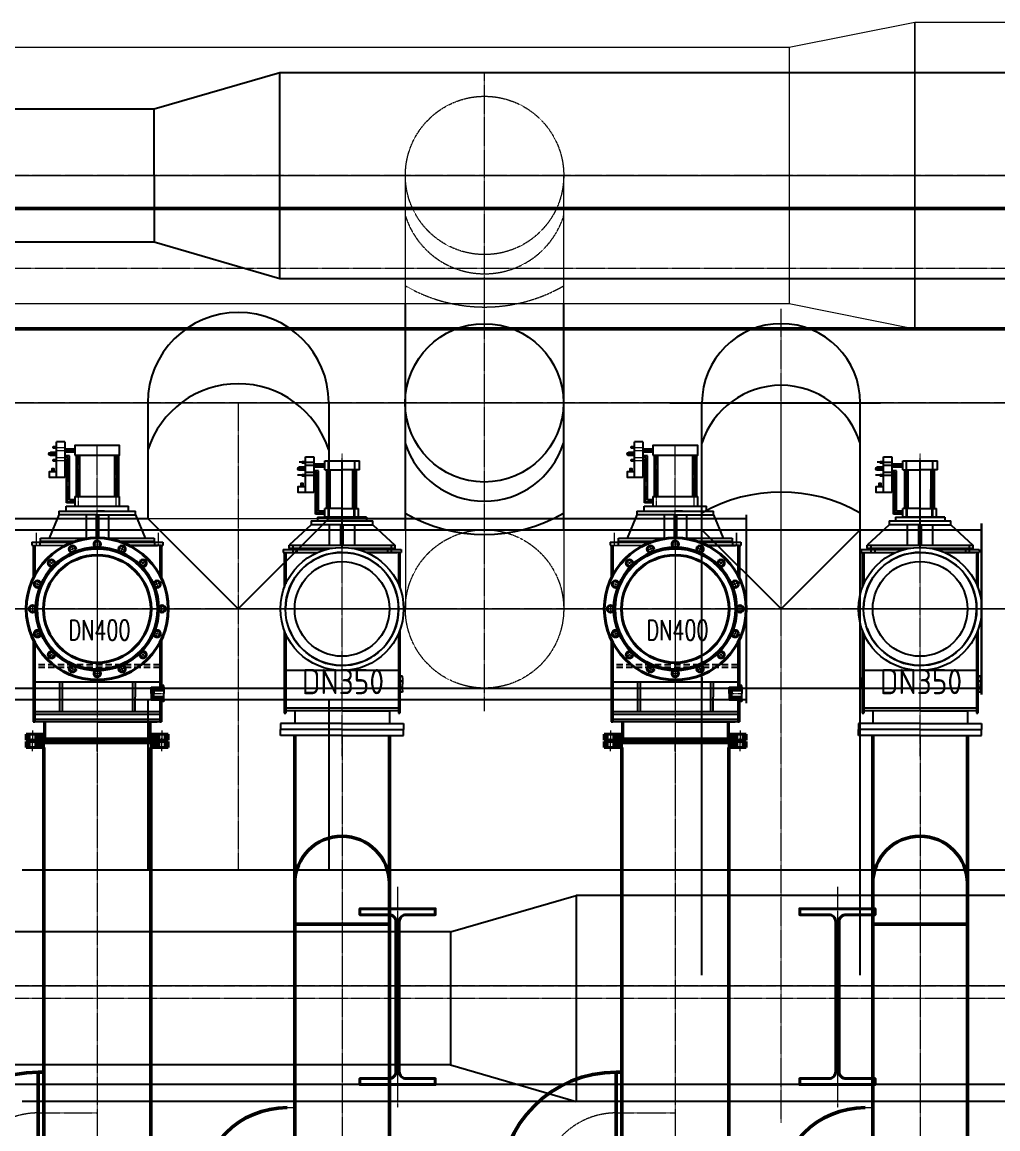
# Model space of a CAD drawing. Header units: millimetres. Extents: x -11969 to 47316, y 514 to 81306.
# Drawn here: x 14669 to 18551, y 67980 to 72384 of the extents above; entities that cross this region are included whole.
import ezdxf

# ---------------------------------------------------------------- set-up
doc = ezdxf.new("R2010")
doc.units = ezdxf.units.MM
for name, pattern in [('CENTER', [2, 1.25, -0.25, 0.25, -0.25]), ('CONTINOUS', [0]), ('DASHED2', [0.375, 0.25, -0.125]), ('DASHEDX2', [38.1, 25.4, -12.7])]:
    doc.linetypes.add(name, pattern=pattern)
doc.layers.add('air', color=7, linetype='Continuous', lineweight=50, true_color=0x77bec0)
doc.layers.add('dim', color=7, linetype='Continuous')
for name, color, linetype, lineweight in [('gas', 2, 'Continuous', 50), ('POU', 4, 'Continuous', 20), ('SHI', 7, 'Continuous', 40), ('SW', 8, 'Continuous', 20), ('WEN', 3, 'Continuous', 20), ('XU', 6, 'DASHED2', 20), ('ZHONG', 1, 'CENTER', 20), ('中心线', 1, 'CENTER', 18), ('尺寸', 4, 'Continuous', 18), ('虚线', 3, 'DASHEDX2', 25)]:
    doc.layers.add(name, color=color, linetype=linetype, lineweight=lineweight)
doc.styles.add('ACC', font='simplex.shx', dxfattribs={"width": 0.75, "bigfont": 'hztxt.shx'})
doc.styles.add('GB', font='gbenor.shx', dxfattribs={"bigfont": 'gbcbig.shx'})
pattern_1 = [(315, (-8383.129, 8656.28), (-2.245064, -2.245064), [])]
pattern_2 = [(45, (-8383.129, -9706.2963), (-2.245064, 2.245064), [])]

# ---------------------------------------------------------------- blocks, each defined once
blk = doc.blocks.new('dl')
at = {"layer": 'SHI'}
blk.add_lwpolyline([(168935.8, 74025.5), (169085.8, 74025.5), (169085.8, 74049.5), (168970.3, 74049.5, -0.414214), (168942.3, 74077.5), (168942.3, 74673.5, -0.414214), (168970.3, 74701.5), (169085.8, 74701.5), (169085.8, 74725.5), (168935.8, 74725.5), (168785.8, 74725.5), (168785.8, 74701.5), (168901.3, 74701.5, -0.414214), (168929.3, 74673.5), (168929.3, 74077.5, -0.414214), (168901.3, 74049.5), (168785.8, 74049.5), (168785.8, 74025.5)], format="xyb", close=True, dxfattribs=at)
at = {"layer": 'ZHONG'}
blk.add_line((168935.8, 74813), (168935.8, 73934.6), dxfattribs=at)
blk = doc.blocks.new('wf-3tf-dn400-c')
at = {"layer": 'POU'}
h = blk.add_hatch(dxfattribs=at)
h.set_pattern_fill('ANSI31', color=256, style=0)
h.set_pattern_definition(pattern_1)
h.paths.add_polyline_path([(-244.5, -499), (-214, -499), (-214, -525), (-241, -525), (-244, -522), (-244.5, -522)])
h.paths.add_polyline_path([(-270.5, -522), (-282.5, -522), (-282.5, -499), (-270.5, -499)])
h = blk.add_hatch(dxfattribs=at)
h.set_pattern_fill('ANSI31', color=256, style=0)
h.set_pattern_definition(pattern_2)
h.paths.add_polyline_path([(-244.5, -551), (-214, -551), (-214, -525), (-241, -525), (-244, -528), (-244.5, -528)])
h.paths.add_polyline_path([(-270.5, -528), (-282.5, -528), (-282.5, -551), (-270.5, -551)])
h = blk.add_hatch(dxfattribs=at)
h.set_pattern_fill('ANSI31', color=256, style=0)
h.set_pattern_definition(pattern_1)
h.paths.add_polyline_path([(244.5, -522), (244, -522), (241, -525), (214, -525), (214, -499), (244.5, -499)])
h.paths.add_polyline_path([(270.5, -499), (282.5, -499), (282.5, -522), (270.5, -522)])
h = blk.add_hatch(dxfattribs=at)
h.set_pattern_fill('ANSI31', color=256, style=0)
h.set_pattern_definition(pattern_2)
h.paths.add_polyline_path([(244.5, -528), (244, -528), (241, -525), (214, -525), (214, -551), (244.5, -551)])
h.paths.add_polyline_path([(270.5, -551), (282.5, -551), (282.5, -528), (270.5, -528)])
at = {"layer": '尺寸'}
h = blk.add_hatch(dxfattribs=at)
h.set_pattern_fill('LINE', color=256, angle=45, style=0)
h.set_pattern_definition([(45, (-124314.4302, -158400.693), (-2.24506403, 2.24506403), [])])
h.paths.add_polyline_path([(214.9, -311.4), (214.9, -328.9), (221.9, -328.9), (221.9, -322.9), (221.9, -321.9), (224.9, -321.9), (224.9, -322.9), (264.9, -322.9), (264.9, -311.4), (264.9, -304.4), (254.9, -304.4), (254.9, -311.4)])
h.paths.add_polyline_path([(254.9, -361.4), (254.9, -368.4), (264.9, -368.4), (264.9, -361.4), (264.9, -349.9), (224.9, -349.9), (224.9, -350.9), (221.9, -350.9), (221.9, -348.4), (221.9, -343.9), (214.9, -343.9), (214.9, -361.4)])
h = blk.add_hatch(color=256, dxfattribs=at)
h.paths.add_polyline_path([(224.9, -324.4), (221.9, -324.4), (221.9, -328.4), (224.9, -328.4)])
h.paths.add_polyline_path([(224.9, -344.4), (221.9, -344.4), (221.9, -348.4), (224.9, -348.4)])
for p, q in [((-161.9, 522.9), (-161.9, 664.9)), ((-128.9, 664.9), (-161.9, 664.9)), ((-128.9, 664.9), (-128.9, 522.9)), ((-161.9, 622.9), (-186.6, 622.9)), ((-128.9, 642.9), (-128.9, 522.9)), ((-128.9, 636.9), (-89, 636.9)), ((-128.9, 624.9), (-89, 624.9)), ((-161.9, 610.9), (-186.6, 610.9)), ((-110.7, 608.9), (-128.9, 608.9)), ((-122.7, 596.9), (-128.9, 596.9)), ((-122.7, 421.8), (-122.7, 596.9)), ((-110.7, 433.8), (-110.7, 608.9)), ((-84, 611.9), (-84, 446.8)), ((-80, 446.8), (-80, 611.9)), ((-70, 446.8), (-70, 611.9)), ((70, 447), (70, 612.1)), ((80, 447), (80, 612.1)), ((84, 612.1), (84, 447)), ((-128.9, 522.9), (-161.9, 522.9)), ((-89, 446.8), (-89, 408.8)), ((-89, 446.8), (89, 446.8)), ((89, 409), (89, 446.8)), ((-124, 409), (124, 409)), ((-124, 389), (-124, 409)), ((-89, 421.8), (-122.7, 421.8)), ((-89, 433.8), (-110.7, 433.8)), ((124, 389), (124, 409)), ((-152.5, 374), (-191, 282)), ((-152.5, 389), (-152.5, 374)), ((-152.5, 389), (0, 389)), ((-152.5, 389), (-28.5, 389)), ((0, 374), (-152.5, 374)), ((-89, 389), (89, 389)), ((-44, 372.9), (-44, 282)), ((-28.5, 389), (0, 389)), ((-5, 374), (-5, 282.5)), ((0, 389), (152.5, 389)), ((28.5, 389), (0, 389)), ((0, 374), (152.5, 374)), ((5, 374), (5, 282.5)), ((44, 372.9), (44, 282)), ((152.5, 374), (152.5, 389)), ((152.5, 374), (191, 282)), ((-259.8, 265), (-97.9, 265)), ((-259.8, 265), (-259.8, 253.1)), ((-257.5, 265.1), (-97.8, 265)), ((-228, 265.1), (-228, 253.1)), ((-226.2, 282), (-16.8, 282)), ((-226.2, 270), (-226.2, 282)), ((-226.2, 270), (-83.1, 270)), ((-226.2, 270), (-83.1, 270)), ((-226.2, 270), (-226.2, 265)), ((17, 282), (225.8, 282)), ((83.1, 270), (225.8, 270)), ((83.1, 270), (225.8, 270)), ((97.9, 265), (232.9, 265)), ((97.9, 265), (236.7, 265)), ((225.8, 282), (225.8, 270)), ((225.8, 270), (225.8, 265)), ((227.9, 265), (227.9, 253)), ((232.9, 265), (260.2, 265)), ((260.2, 265), (260.2, 253)), ((-259.8, 253.1), (-125.6, 253)), ((-257.5, 253.1), (-125.6, 253)), ((-255, 253.1), (-255, 121.6)), ((-249, 253.1), (-249, 133.4)), ((254.9, 253), (125.6, 253)), ((125.6, 253), (236.9, 253)), ((236.9, 253), (233.9, 253)), ((236.9, 253), (239.9, 253)), ((248.9, 253), (248.9, 133.7)), ((254.9, 253), (254.9, 121.9)), ((255.2, 253), (260.2, 253)), ((-255, -121.6), (-255, -449.9)), ((254.9, -121.9), (254.9, -304.4)), ((-249, -133.4), (-249, -449.9)), ((248.9, -133.7), (248.9, -311.4)), ((-249, -289.9), (248.9, -289.9)), ((-149.9, -290.1), (-149.9, -410)), ((-139.9, -290.1), (-139.9, -410)), ((140.2, -290.4), (139.9, -410.3)), ((150.2, -290.5), (149.9, -410.3)), ((264.9, -304.4), (254.9, -304.4)), ((254.9, -304.4), (254.9, -311.4)), ((264.9, -311.4), (264.9, -304.4)), ((214.9, -336.4), (214.9, -311.4)), ((214.9, -311.4), (254.9, -311.4)), ((214.9, -328.9), (221.9, -328.9)), ((214.9, -336.4), (214.9, -361.4)), ((214.9, -343.9), (221.9, -343.9)), ((221.9, -321.9), (224.9, -321.9)), ((221.9, -324.4), (221.9, -321.9)), ((221.9, -336.4), (221.9, -322.9)), ((224.9, -324.4), (221.9, -324.4)), ((221.9, -328.4), (224.9, -328.4)), ((221.9, -336.4), (221.9, -349.9)), ((221.9, -344.4), (224.9, -344.4)), ((221.9, -348.4), (221.9, -350.9)), ((224.9, -348.4), (221.9, -348.4)), ((221.9, -350.9), (224.9, -350.9)), ((224.9, -321.9), (224.9, -336.4)), ((224.9, -324.4), (264.9, -324.4)), ((224.9, -350.9), (224.9, -336.4)), ((224.9, -348.4), (264.9, -348.4)), ((264.9, -311.4), (264.9, -336.4)), ((264.9, -361.4), (264.9, -336.4)), ((214.9, -361.4), (254.9, -361.4)), ((248.9, -361.4), (248.9, -449.9)), ((254.9, -368.4), (254.9, -361.4)), ((254.9, -368.4), (254.9, -449.9)), ((264.9, -368.4), (254.9, -368.4)), ((264.9, -361.4), (264.9, -368.4)), ((254.9, -410), (-254.9, -410)), ((254.9, -420), (-254.9, -420)), ((248.9, -439.9), (-249, -439.9)), ((-255, -449.9), (-249, -449.9)), ((248.9, -449.9), (-249, -449.9)), ((0, -449.9), (-238.5, -449.9)), ((-212.4, -450), (-212.4, -515)), ((-207.9, -450), (-207.9, -515)), ((0, -449.9), (238.4, -449.9)), ((207.9, -450), (207.9, -515)), ((212.4, -450), (212.4, -515)), ((248.9, -449.9), (254.9, -449.9)), ((212.4, -515), (-212.4, -515)), ((212.4, -535), (-212.4, -535))]:
    blk.add_line(p, q)
for points in [[(-161.9, 646.4), (-175.8, 645.1), (-175.8, 640.9), (-161.9, 639.4)], [(-89, 611.9), (89, 612.1), (89, 650.1), (-89, 649.9)], [(-161.9, 594.4), (-175.8, 593.1), (-175.8, 588.9), (-161.9, 587.4)], [(-172.7, 546.5), (-179.7, 546.5), (-179.7, 559.1), (-172.7, 559.1)]]:
    blk.add_lwpolyline(points, close=True)
blk.add_lwpolyline([(-161.9, 522.9), (-190.6, 522.9), (-190.6, 546.5), (-161.9, 546.5)])
blk.add_circle((-186.6, 616.9), 6)
at = {"layer": 'SHI'}
for p, q in [((-282.5, -499), (-213, -499)), ((-282.5, -499), (-282.5, -522)), ((-282.5, -522), (-244, -522)), ((-282.5, -528), (-244, -528)), ((-282.5, -551), (-282.5, -528)), ((-270.5, -499), (-270.5, -522)), ((-270.5, -551), (-270.5, -528)), ((-244.5, -499), (-244.5, -522)), ((-244.5, -551), (-244.5, -528)), ((-241, -525), (-244, -522)), ((-241, -525), (-244, -528)), ((-241, -525), (241, -525)), ((-241, -525), (241, -525)), ((-214, -499), (-214, -525)), ((-214, -551), (-214, -525)), ((213, -499), (282.5, -499)), ((214, -499), (214, -525)), ((214, -551), (214, -525)), ((241, -525), (244, -522)), ((241, -525), (244, -528)), ((244, -522), (282.5, -522)), ((244, -528), (282.5, -528)), ((244.5, -499), (244.5, -522)), ((244.5, -551), (244.5, -528)), ((270.5, -499), (270.5, -522)), ((270.5, -551), (270.5, -528)), ((282.5, -499), (282.5, -522)), ((282.5, -551), (282.5, -528)), ((-282.5, -551), (-213, -551)), ((213, -551), (282.5, -551))]:
    blk.add_line(p, q, dxfattribs=at)
for centre, radius in [((0, 0), 282.5), ((0, 257.5), 13), ((0, 0), 244), ((0, 0), 241), ((-98.5, 237.9), 13), ((98.5, 237.9), 13), ((0, 0), 214), ((-182.1, 182.1), 13), ((182.1, 182.1), 13), ((-237.9, 98.5), 13), ((237.9, 98.5), 13), ((-257.5, 0), 13), ((257.5, 0), 13), ((-237.9, -98.5), 13), ((237.9, -98.5), 13), ((-182.1, -182.1), 13), ((182.1, -182.1), 13), ((-98.5, -237.9), 13), ((0, -257.5), 13), ((98.5, -237.9), 13)]:
    blk.add_circle(centre, radius, dxfattribs=at)
at = {"layer": 'ZHONG'}
for p, q in [((0, 307.8), (0, -316.7)), ((-82.4, 244.6), (-114.7, 231.2)), ((-105.6, 255), (-91.2, 220.2)), ((17.5, 257.5), (-17.5, 257.5)), ((114.7, 231.2), (82.3, 244.6)), ((105.6, 255), (91.2, 220.2)), ((-195.1, 195.1), (-168.5, 168.5)), ((-169.7, 194.4), (-194.5, 169.7)), ((195.1, 195.1), (168.5, 168.5)), ((194.4, 169.7), (169.7, 194.5)), ((-255, 105.6), (-220.2, 91.2)), ((-231.2, 114.7), (-244.6, 82.3)), ((255, 105.6), (220.2, 91.2)), ((244.6, 82.4), (231.2, 114.7)), ((-316.9, 0), (319.7, 0)), ((-257.5, 17.5), (-257.5, -17.5)), ((257.5, -17.5), (257.5, 17.5)), ((-244.6, -82.4), (-231.2, -114.7)), ((231.2, -114.7), (244.6, -82.3)), ((-255, -105.6), (-220.2, -91.2)), ((255, -105.6), (220.2, -91.2)), ((-195.1, -195.1), (-168.5, -168.5)), ((-194.4, -169.7), (-169.7, -194.5)), ((195.1, -195.1), (168.5, -168.5)), ((169.7, -194.4), (194.5, -169.7)), ((-105.6, -255), (-91.2, -220.2)), ((105.6, -255), (91.2, -220.2)), ((-114.7, -231.2), (-82.3, -244.6)), ((-17.5, -257.5), (17.5, -257.5)), ((82.4, -244.6), (114.7, -231.2)), ((-257.5, -483.4), (-257.5, -535.4)), ((0, -483.4), (0, -535.4)), ((257.5, -483.4), (257.5, -535.4)), ((-257.5, -566.6), (-257.5, -514.7)), ((0, -566.6), (0, -514.7)), ((257.5, -566.6), (257.5, -514.7))]:
    blk.add_line(p, q, dxfattribs=at)
at = {"layer": '中心线'}
for p, q in [((-161.9, 642.9), (-179.3, 642.9)), ((-161.9, 642.9), (-128.9, 642.9)), ((-161.9, 630.9), (-128.9, 630.9)), ((-128.9, 630.9), (-89, 630.9)), ((0, 409), (0, 650.1)), ((-161.9, 590.9), (-179.3, 590.9)), ((-161.9, 602.9), (-128.9, 602.9)), ((-161.9, 590.9), (-128.9, 590.9)), ((-116.7, 602.9), (-128.9, 602.9)), ((-116.7, 427.8), (-116.7, 602.9)), ((-75, 408.8), (-75, 611.9)), ((75, 409), (75, 612.1)), ((0, 275), (0, 528.1)), ((-89, 427.8), (-116.7, 427.8)), ((-243, 303.1), (-243, 253.1)), ((0, 294.6), (0, -721)), ((242.8, 303), (242.8, 253)), ((242.9, 303), (242.9, 253)), ((214.9, -336.4), (264.9, -336.4))]:
    blk.add_line(p, q, dxfattribs=at)
at = {"layer": '尺寸'}
for p, q in [((-194.2, 616.9), (-161.9, 616.9)), ((-161.9, 616.9), (-186.6, 616.9)), ((224.9, -322.9), (264.9, -322.9)), ((224.9, -349.9), (264.9, -349.9))]:
    blk.add_line(p, q, dxfattribs=at)
at = {"layer": '虚线'}
for p, q in [((248.9, -223), (-249, -223)), ((248.9, -233), (-249, -233))]:
    blk.add_line(p, q, dxfattribs=at)
at = {"layer": 'dim', "style": 'ACC', "width": 0.7}
blk.add_text('DN400', height=80, dxfattribs=at).set_placement((-115.1, -124.2))
blk = doc.blocks.new('wf-3tf-dn350-b')
for p, q in [((-145.4, 583.6), (-171.2, 583.6)), ((-145.4, 463.6), (-145.4, 605.6)), ((-145.4, 605.6), (-112.4, 605.6)), ((-145.4, 583.6), (-112.4, 583.6)), ((-112.4, 605.6), (-112.4, 463.6)), ((-112.4, 583.6), (-112.4, 463.6)), ((-112.4, 577.6), (-69, 577.6)), ((-69, 554.1), (-69, 589.1)), ((-69, 589), (69, 589)), ((-69, 589), (69, 589)), ((-54.1, 365.1), (-54, 589)), ((0, 247), (0, 589)), ((50.4, 365), (50.5, 589)), ((69, 554), (69, 589)), ((-177.7, 557.6), (-145.4, 557.6)), ((-145.4, 531.6), (-177.7, 531.6)), ((-145.4, 563.6), (-170.1, 563.6)), ((-145.4, 557.6), (-170.1, 557.6)), ((-145.4, 551.6), (-170.1, 551.6)), ((-145.4, 571.6), (-112.4, 571.6)), ((-145.4, 543.6), (-112.4, 543.6)), ((-145.4, 531.6), (-112.4, 531.6)), ((-112.4, 571.6), (-69, 571.6)), ((-112.4, 565.6), (-69, 565.6)), ((-94.2, 549.5), (-112.4, 549.6)), ((-100.2, 543.6), (-112.4, 543.6)), ((-106.2, 537.6), (-112.4, 537.6)), ((-106.3, 376.6), (-106.2, 537.6)), ((-100.3, 382.6), (-100.2, 543.6)), ((-94.3, 388.5), (-94.2, 549.5)), ((-69, 554.1), (0, 554)), ((-61.1, 400.1), (-61, 554.1)), ((-47.1, 400), (-47, 554)), ((69, 554), (0, 554)), ((43.4, 400), (43.5, 554)), ((57.4, 400), (57.5, 554)), ((-112.4, 463.6), (-145.4, 463.6)), ((-69.1, 365.1), (-69.1, 400.1)), ((-0.1, 400), (-69.1, 400.1)), ((-51.6, 365), (-51.6, 400)), ((-0.1, 400), (65.4, 400)), ((47.9, 365), (47.9, 400)), ((65.4, 365), (65.4, 400)), ((-69.1, 376.6), (-106.3, 376.6)), ((-69.1, 382.6), (-100.3, 382.6)), ((-98.1, 365.1), (97.9, 364.9)), ((-98.1, 365.1), (-98.1, 351.1)), ((-69.1, 388.6), (-94.3, 388.5)), ((97.9, 364.9), (-69.1, 365.1)), ((-0.1, 365), (-69.1, 365.1)), ((-69.1, 365), (-69.1, 365)), ((-22.9, 365), (19.6, 365)), ((-12.5, 365), (13.1, 365)), ((19.6, 365), (28, 365)), ((97.9, 364.9), (97.9, 350.9)), ((-122.5, 335), (-210.7, 254)), ((-122.5, 351), (122.5, 351)), ((-122.5, 351), (0, 351)), ((-122.5, 351), (-122.5, 335)), ((0, 335), (-122.5, 335)), ((-49.8, 254), (-49.8, 335)), ((-5, 254), (-5, 335)), ((0, 335), (122.5, 335)), ((5, 254), (5, 335)), ((49.8, 335), (49.8, 254)), ((122.5, 335), (122.5, 351)), ((122.5, 335), (210.3, 254)), ((-234.8, 236.9), (-62.2, 237)), ((-234.8, 236.9), (-234.8, 225)), ((-234.8, 225), (-96.9, 225)), ((-230, 225), (-230, 84.4)), ((-224, 225), (-224, 99.2)), ((-210.7, 254), (0, 254)), ((-210.7, 242), (-210.7, 254)), ((-210.7, 242), (-62.2, 242)), ((-210.7, 242), (-210.7, 237)), ((-210.5, 242), (-38.2, 242)), ((-210.5, 242), (-210.5, 237)), ((-210.5, 237), (-62.2, 237)), ((-210.5, 225), (-96.9, 225)), ((-195.5, 249), (-195.5, 225)), ((-180.7, 237), (-180.7, 242)), ((-180.5, 237), (-180.5, 242)), ((-180.5, 237), (-180.5, 225)), ((0, 254), (210.3, 254)), ((38.2, 242), (210.3, 242)), ((62.3, 237), (210.5, 237)), ((62.5, 242), (210.3, 242)), ((62.5, 237), (214.3, 237)), ((230, 225), (97, 225)), ((97, 225), (214.5, 225)), ((180.5, 237), (180.5, 242)), ((180.5, 237), (180.5, 225)), ((195.5, 249), (195.5, 225)), ((195.5, 249), (195.5, 225)), ((210.3, 254), (210.3, 237)), ((210.5, 237), (235.3, 236.9)), ((214.5, 225), (211.5, 225)), ((214.5, 225), (217.5, 225)), ((224, 225), (224, 99.2)), ((230, 225), (230, 84.4)), ((230.3, 225), (235.3, 225)), ((235.3, 236.9), (235.3, 225)), ((-230, -84.4), (-230, -415)), ((230, -84.4), (230, -415)), ((-224, -99.2), (-224, -415)), ((224, -99.2), (224, -415)), ((224, -245), (-224, -245)), ((240, -267.5), (230, -267.5)), ((230, -267.5), (230, -299.5)), ((230, -286), (240, -286)), ((230, -287.5), (240, -287.5)), ((240, -274.5), (240, -267.5)), ((240, -274.5), (240, -299.5)), ((240, -324.5), (240, -299.5)), ((230, -311.5), (240, -311.5)), ((230, -313), (240, -313)), ((230, -331.5), (230, -324.5)), ((240, -331.5), (230, -331.5)), ((240, -324.5), (240, -331.5)), ((224, -395), (-224, -395)), ((-230, -415), (-224, -415)), ((224, -405), (-224, -405)), ((0, -405), (-188.5, -405)), ((-188.5, -405), (-188.5, -456.1)), ((0, -405), (188.5, -405)), ((188.5, -405), (188.5, -456.1)), ((224, -415), (230, -415)), ((0, -456.1), (-245, -456.1)), ((-245, -456.1), (-245, -480.1)), ((0, -480.1), (-245, -480.1)), ((0, -480.1), (-245, -480.1)), ((-245, -504.1), (-245, -480.1)), ((0, -456.1), (245, -456.1)), ((0, -480.1), (245, -480.1)), ((0, -480.1), (245, -480.1)), ((245, -456.1), (245, -480.1)), ((245, -504.1), (245, -480.1)), ((0, -504.1), (-245, -504.1)), ((0, -504.1), (245, -504.1))]:
    blk.add_line(p, q)
for points in [[(-145.4, 587.1), (-159.3, 585.8), (-159.3, 581.6), (-145.4, 580.1)], [(-145.4, 535.1), (-159.3, 533.8), (-159.3, 529.6), (-145.4, 528.1)], [(-156.3, 487.2), (-163.3, 487.2), (-163.3, 499.8), (-156.3, 499.8)]]:
    blk.add_lwpolyline(points, close=True)
blk.add_lwpolyline([(-145.4, 463.6), (-174.1, 463.6), (-174.1, 487.2), (-145.4, 487.2)])
for centre, radius in [((-170.1, 557.6), 6), ((0, 0), 245), ((0, 0), 225), ((0, 0), 188.5)]:
    blk.add_circle(centre, radius)
blk.add_arc((0, 0), 225, 200.1814, 180)
at = {"layer": 'ZHONG'}
for p, q in [((0, -586.1), (0, 619)), ((356, 0), (-311.2, 0))]:
    blk.add_line(p, q, dxfattribs=at)
at = {"insert": (-159.8, -239.3), "char_height": 100, "attachment_point": 1, "style": 'GB'}
blk.add_mtext_dynamic_manual_height_columns('DN350', width=343.773, gutter_width=12.5, heights=[0], dxfattribs=at)
blk = doc.blocks.new('蝶阀-DN250')
at = {"linetype": 'CONTINOUS'}
for p, q in [((-187.5, 213), (187.5, 213)), ((-187.5, 213), (-187.5, 165)), ((-187.5, 189), (187.5, 189)), ((187.5, 213), (187.5, 165)), ((-187.5, 165), (187.5, 165)), ((-136.5, 165), (-136.5, 48)), ((136.5, 48), (-136.5, 165)), ((136.5, 165), (136.5, 48)), ((-187.5, 48), (-187.5, 0)), ((-187.5, 48), (187.5, 48)), ((187.5, 48), (187.5, 0)), ((-187.5, 24), (187.5, 24)), ((-187.5, 0), (187.5, 0))]:
    blk.add_line(p, q, dxfattribs=at)
at = {"layer": '中心线', "ltscale": 0.04}
for p, q in [((-167.5, 221.2), (-167.5, 157.3)), ((167.5, 221.2), (167.5, 157.3)), ((-167.5, 56.2), (-167.5, -7.7)), ((167.5, 56.2), (167.5, -7.7))]:
    blk.add_line(p, q, dxfattribs=at)
at = {"layer": '中心线', "ltscale": 0.1}
blk.add_line((0, 239), (0, -27.2), dxfattribs=at)
blk = doc.blocks.new('蝶阀-DN220')
for p, q in [((-170, 94.5), (170, 94.5)), ((-170, 94.5), (-170, 82.5)), ((170, 94.5), (170, 82.5)), ((-170, 82.5), (170, 82.5)), ((-170, 70.5), (-170, 82.5)), ((-170, 70.5), (170, 70.5)), ((122.5, -70.5), (-122.5, 70.5)), ((-122.5, 70.5), (-122.5, -70.5)), ((122.5, -70.5), (122.5, 70.5)), ((170, 70.5), (170, 82.5)), ((-170, -70.5), (170, -70.5)), ((-170, -70.5), (-170, -82.5)), ((-170, -82.5), (170, -82.5)), ((-170, -94.5), (-170, -82.5)), ((170, -70.5), (170, -82.5)), ((170, -94.5), (170, -82.5)), ((-170, -94.5), (170, -94.5))]:
    blk.add_line(p, q)
at = {"layer": 'ZHONG'}
for p, q in [((-152.5, 99.7), (-152.5, 78.6)), ((0, -99.7), (0, 107.4)), ((152.5, 99.7), (152.5, 78.6)), ((-152.5, 65.3), (-152.5, 86.4)), ((152.5, 65.3), (152.5, 86.4)), ((-152.5, -65.3), (-152.5, -86.4)), ((-152.5, -99.7), (-152.5, -78.6)), ((152.5, -65.3), (152.5, -86.4)), ((152.5, -99.7), (152.5, -78.6))]:
    blk.add_line(p, q, dxfattribs=at)
blk = doc.blocks.new('波纹管-DN250')
at = {"linetype": 'CONTINOUS'}
for p, q in [((136.5, 191.2), (-136.5, 191.2)), ((-136.5, 191.2), (-136.5, 171.5)), ((136.5, 191.2), (136.5, 171.5)), ((-136.5, 19.7), (-136.5, 0)), ((136.5, 0), (-136.5, 0)), ((136.5, 19.7), (136.5, 0))]:
    blk.add_line(p, q, dxfattribs=at)
at = {"ltscale": 0.5}
for p, q in [((-139.5, 171.5), (0, 171.5)), ((-139.5, 141.1), (0, 141.1)), ((139.5, 171.5), (0, 171.5)), ((139.5, 141.1), (0, 141.1)), ((-139.5, 110.8), (0, 110.8)), ((139.5, 110.8), (0, 110.8)), ((-139.5, 80.4), (0, 80.4)), ((-139.5, 50.1), (0, 50.1)), ((139.5, 80.4), (0, 80.4)), ((139.5, 50.1), (0, 50.1)), ((-139.5, 19.7), (0, 19.7)), ((139.5, 19.7), (0, 19.7))]:
    blk.add_line(p, q, dxfattribs=at)
for centre, major_axis, start_param, end_param in [((-139.5, 156.3), (-0.4, 15.2), -0.023739, 3.117854), ((-139.5, 125.9), (-0.2, 15.2), 3.129948, 6.271541), ((139.5, 125.9), (-0.4, 15.2), -0.023739, 3.117854), ((139.5, 156.3), (-0.2, 15.2), 3.129948, 6.271541), ((-139.5, 95.6), (-0.4, 15.2), -0.023739, 3.117854), ((139.5, 95.6), (-0.2, 15.2), 3.129948, 6.271541), ((-139.5, 34.9), (-0.4, 15.2), -0.023739, 3.117854), ((-139.5, 65.2), (0.4, 15.2), 3.166909, 6.308502), ((139.5, 65.2), (0.5, 15.2), 0.034016, 3.175609), ((139.5, 34.9), (-0.2, 15.2), 3.129948, 6.271541)]:
    blk.add_ellipse(centre, major_axis=major_axis, ratio=1, start_param=start_param, end_param=end_param, dxfattribs=at)
at = {"layer": 'ZHONG', "linetype": 'CONTINOUS'}
blk.add_line((0, -25.8), (0, 220.3), dxfattribs=at)
blk = doc.blocks.new('air-b2')
for p, q in [((689.5, 0), (689.5, -1149.8)), ((1066.5, 0), (1066.5, -1149.8)), ((689.5, -750), (1066.5, -750)), ((689.5, -750), (689.5, -1824.9)), ((1066.5, -750), (1066.5, -1824.9)), ((659, -1724.9), (689.5, -1724.9)), ((316.5, -1822.4), (316.5, -2086.5)), ((561.5, -1822.4), (316.5, -1822.4)), ((561.5, -1822.4), (561.5, -2086.5)), ((1066.5, -1824.9), (689.5, -1824.9)), ((741.5, -1974.9), (689.5, -1824.9)), ((1014.5, -1974.9), (1066.5, -1824.9)), ((741.5, -1974.9), (741.5, -2074.9)), ((1014.5, -1974.9), (741.5, -1974.9)), ((1014.5, -1974.9), (1014.5, -2074.9)), ((741.5, -2287.9), (741.5, -4036)), ((1014.5, -2287.9), (1014.5, -4036))]:
    blk.add_line(p, q)
for centre, radius, start in [((878, -588.5), 188.5, 0), ((659, -1822.4), 342.5, 90), ((659, -1822.4), 97.5, 90)]:
    blk.add_arc(centre, radius, start, 180)
at = {"layer": 'WEN'}
blk.add_line((659, -1479.9), (689.5, -1479.9), dxfattribs=at)
at = {"layer": 'ZHONG'}
for p, q in [((878, 0), (878, -4227.2)), ((659, -1602.4), (878, -1602.4)), ((439, -1822.4), (439, -2275.5))]:
    blk.add_line(p, q, dxfattribs=at)
blk.add_arc((659, -1822.4), 220, 90, 180, dxfattribs=at)
for name, p in [('蝶阀-DN250', (878, -2287.9)), ('波纹管-DN250', (878, -4227.2))]:
    blk.add_blockref(name, p)
at = {"layer": 'WEN', "xscale": -1}
blk.add_blockref('蝶阀-DN220', (439, -2181), dxfattribs=at)
blk = doc.blocks.new('蝶阀-DN300')
at = {"linetype": 'CONTINOUS'}
for p, q in [((-220, 226), (220, 226)), ((-220, 226), (-220, 178)), ((220, 226), (220, 178)), ((-220, 202), (220, 202)), ((-220, 178), (220, 178)), ((-162.5, 178), (-162.5, 48)), ((-162.5, 178), (162.5, 48)), ((162.5, 178), (162.5, 48)), ((-220, 48), (220, 48)), ((-220, 48), (-220, 0)), ((220, 48), (220, 0)), ((-220, 24), (220, 24)), ((-220, 0), (220, 0))]:
    blk.add_line(p, q, dxfattribs=at)
at = {"layer": '中心线', "ltscale": 0.04}
for p, q in [((-197.5, 239.3), (-197.5, 164.3)), ((197.5, 239.3), (197.5, 164.3)), ((-197.5, -13.3), (-197.5, 61.7)), ((197.5, -13.3), (197.5, 61.7))]:
    blk.add_line(p, q, dxfattribs=at)
at = {"layer": '中心线', "ltscale": 0.1}
blk.add_line((0, 257.7), (0, -52.1), dxfattribs=at)
blk = doc.blocks.new('波纹管-DN300')
at = {"linetype": 'CONTINOUS'}
for p, q in [((162.5, 227.6), (-162.5, 227.6)), ((-162.5, 227.6), (-162.5, 204.1)), ((162.5, 227.6), (162.5, 204.1)), ((-162.5, 23.5), (-162.5, 0)), ((162.5, 0), (-162.5, 0)), ((162.5, 23.5), (162.5, 0))]:
    blk.add_line(p, q, dxfattribs=at)
at = {"ltscale": 0.5}
for p, q in [((-166.1, 204.1), (0, 204.1)), ((166.1, 204.1), (0, 204.1)), ((-166.1, 168), (0, 168)), ((166.1, 168), (0, 168)), ((-166.1, 131.9), (0, 131.9)), ((-166.1, 95.7), (0, 95.7)), ((166.1, 131.9), (0, 131.9)), ((166.1, 95.7), (0, 95.7)), ((-166.1, 59.6), (0, 59.6)), ((166.1, 59.6), (0, 59.6)), ((-166.1, 23.5), (0, 23.5)), ((166.1, 23.5), (0, 23.5))]:
    blk.add_line(p, q, dxfattribs=at)
for centre, major_axis, start_param, end_param in [((-166.1, 186.1), (-0.4, 18.1), -0.023739, 3.117854), ((166.1, 186.1), (-0.2, 18.1), 3.129948, 6.271541), ((-166.1, 149.9), (-0.2, 18.1), 3.129948, 6.271541), ((166.1, 149.9), (-0.4, 18.1), -0.023739, 3.117854), ((-166.1, 113.8), (-0.4, 18.1), -0.023739, 3.117854), ((-166.1, 77.7), (0.5, 18.1), 3.166909, 6.308502), ((166.1, 77.7), (0.6, 18.1), 0.034016, 3.175609), ((166.1, 113.8), (-0.2, 18.1), 3.129948, 6.271541), ((-166.1, 41.5), (-0.4, 18.1), -0.023739, 3.117854), ((166.1, 41.5), (-0.2, 18.1), 3.129948, 6.271541)]:
    blk.add_ellipse(centre, major_axis=major_axis, ratio=1, start_param=start_param, end_param=end_param, dxfattribs=at)
at = {"layer": 'ZHONG', "linetype": 'CONTINOUS'}
blk.add_line((0, -30.7), (0, 254.2), dxfattribs=at)
blk = doc.blocks.new('gas-b2')
for p, q in [((857, 1454.2), (857, 574.6)), ((1283, 1454.2), (1283, 574.6)), ((857, 574.6), (857, -262.5)), ((1283, 574.6), (1283, -262.5)), ((835, 162.5), (835, -162.5)), ((835, 162.5), (857, 162.5)), ((835, -162.5), (857, -162.5)), ((1283, -262.5), (857, -262.5)), ((907.5, -412.5), (857, -262.5)), ((1232.5, -412.5), (1283, -262.5)), ((372.5, -300), (372.5, -512.5)), ((372.5, -300), (697.5, -300)), ((697.5, -300), (697.5, -512.5)), ((907.5, -412.5), (907.5, -512.5)), ((1232.5, -412.5), (907.5, -412.5)), ((1232.5, -412.5), (1232.5, -512.5)), ((907.5, -738.5), (907.5, -2334.7)), ((1232.5, -738.5), (1232.5, -2334.7))]:
    blk.add_line(p, q)
for radius in [462.5, 137.5]:
    blk.add_arc((835, -300), radius, 90, 180)
at = {"layer": 'ZHONG', "linetype": 'CENTER'}
for p, q in [((1070, 1454.2), (1070, -2562.3)), ((535, -300), (535, -1049.3))]:
    blk.add_line(p, q, dxfattribs=at)
at = {"layer": 'ZHONG'}
blk.add_line((835, 0), (1070, 0), dxfattribs=at)
blk.add_arc((835, -300), 300, 90, 180, dxfattribs=at)
for name, p in [('蝶阀-DN300', (535, -738.5)), ('波纹管-DN300', (1070, -2562.3))]:
    blk.add_blockref(name, p)
at = {"xscale": -1}
blk.add_blockref('蝶阀-DN300', (1070, -738.5), dxfattribs=at)
blk = doc.blocks.new('gas-master-2')
for p, q in [((0, 510), (500, 610)), ((500, 610), (17750.5, 610)), ((500, -610), (500, 610)), ((500, 610), (500, -610)), ((-6400, 510), (0, 510)), ((0, 510), (0, -510)), ((-6400, -510), (0, -510)), ((0, -510), (500, -610)), ((500, -610), (17750.5, -610)), ((-5335.5, -1365), (-170.5, -1365)), ((-170.5, -1350), (-170.5, -2100)), ((-5335.5, -2085), (-170.5, -2085))]:
    blk.add_line(p, q)
at = {"layer": 'ZHONG'}
for p, q in [((-11320, 0), (17750.5, 0)), ((-11015.7, 0), (18852.4, 0)), ((-11320, -905), (4300.8, -905)), ((-11051.6, -1725), (7270, -1725))]:
    blk.add_line(p, q, dxfattribs=at)

msp = doc.modelspace()

# ---------------------------------------------------------------- linework, layer by layer
for p, q in [((15193.653, 72038.798), (15693.653, 72184.298)), ((15693.653, 72184.298), (22093.643, 72184.298)), ((15693.653, 71364.298), (15693.653, 72184.298)), ((9592.156, 72038.798), (15193.653, 72038.798)), ((15193.653, 71774.298), (15193.653, 72038.798)), ((15193.653, 71774.298), (15193.653, 71509.798)), ((9592.156, 71509.798), (15193.653, 71509.798)), ((15193.653, 71509.798), (15693.653, 71364.298)), ((15693.653, 71364.298), (22093.643, 71364.298)), ((16193.653, 70364.286), (16193.653, 71264.298)), ((16823.653, 70364.286), (16823.653, 71264.298)), ((15168.653, 70869.298), (15168.653, 70409.286)), ((15888.653, 70869.298), (15888.653, 70409.286)), ((17246.03, 70869.298), (18083.595, 70869.298)), ((17373.653, 68592.298), (17373.653, 70869.298)), ((18003.653, 68592.298), (18003.653, 70869.298)), ((18026.101, 70869.298), (18075.444, 70869.298)), ((17550.162, 70424.286), (17550.162, 69674.286)), ((12385.162, 70409.286), (15168.653, 70409.286)), ((15168.653, 70409.286), (15528.653, 70049.298)), ((15888.653, 70409.286), (15528.653, 70049.298)), ((15888.653, 70409.286), (17550.162, 70409.286)), ((18486.656, 69709.298), (18486.656, 70389.298)), ((18486.656, 70389.298), (18486.656, 69709.298)), ((13396.656, 70364.298), (18486.656, 70364.298)), ((13396.656, 70364.298), (17373.653, 70364.298)), ((17373.653, 70364.298), (17688.653, 70049.298)), ((17688.653, 70049.298), (18003.653, 70364.298)), ((18003.653, 70364.298), (18486.656, 70364.298)), ((17373.653, 69776.298), (17373.653, 69734.298)), ((18003.653, 69776.298), (18003.653, 69734.298)), ((13396.656, 69734.298), (18486.656, 69734.298)), ((13396.656, 69734.298), (18486.656, 69734.298)), ((12385.162, 69689.286), (17550.162, 69689.286)), ((15168.653, 69689.286), (15168.653, 69009.298)), ((15888.653, 69689.286), (15888.653, 69009.298)), ((21068.641, 69009.298), (14668.653, 69009.298)), ((16373.653, 68763.798), (16873.653, 68909.298)), ((16873.653, 68909.298), (16873.653, 68089.298)), ((23273.646, 68909.298), (16873.653, 68909.298)), ((16373.653, 68763.798), (11201.551, 68763.798)), ((16373.653, 68763.798), (16373.653, 68234.798)), ((16373.653, 68234.798), (11029.153, 68234.798)), ((16373.653, 68234.798), (16873.653, 68089.298)), ((21068.641, 68089.298), (14668.653, 68089.298)), ((23273.646, 68089.298), (16873.653, 68089.298))]:
    msp.add_line(p, q)
at = {"linetype": 'Continuous'}
msp.add_line((27293.652, 68156.298), (5228.652, 68156.298), dxfattribs=at)
msp.add_circle((16507.761, 70869.298), 315)
for centre, radius, start, end in [((15528.653, 70869.298), 360, 0, 180), ((17688.653, 70869.298), 315, 0, 180), ((15528.653, 70567.618), 377.654, 17.587954, 162.412046), ((17688.653, 70608.678), 330.447, 17.587954, 162.412046), ((16507.761, 70808.356), 330.44, 197.583964, 342.416036), ((17688.653, 69884.472), 630, 60, 120), ((16507.761, 70975.664), 630, 240, 300)]:
    msp.add_arc(centre, radius, start, end)
at = {"layer": 'gas'}
for p, q in [((35471.178, 71642.298), (5778.652, 71642.298)), ((35471.178, 71164.298), (5778.652, 71164.298))]:
    msp.add_line(p, q, dxfattribs=at)
at = {"layer": 'XU'}
for p, q in [((16193.653, 71264.298), (16193.653, 71774.298)), ((16823.653, 71264.298), (16823.653, 71774.298)), ((16193.653, 70364.286), (16193.653, 70049.298)), ((16823.653, 70364.286), (16823.64, 70049.298))]:
    msp.add_line(p, q, dxfattribs=at)
for centre, radius in [((16508.653, 71774.298), 315), ((16508.653, 70049.298), 314.987)]:
    msp.add_circle(centre, radius, dxfattribs=at)
for centre, radius, start, end in [((16508.653, 71713.356), 330.44, 197.583964, 342.416036), ((16508.653, 71880.664), 630, 240, 300)]:
    msp.add_arc(centre, radius, start, end, dxfattribs=at)
at = {"layer": 'ZHONG'}
for p, q in [((16508.653, 69642.145), (16508.653, 72183.792)), ((37463.885, 71774.298), (8678.166, 71774.298)), ((17688.653, 70130.766), (17688.653, 71243.118)), ((7974.99, 70869.298), (23829.529, 70869.298)), ((24521.118, 70869.298), (8678.166, 70869.298)), ((10189.931, 70869.298), (25152.637, 70869.298)), ((15528.653, 70869.298), (15528.653, 69009.298)), ((17688.653, 68004.298), (17688.653, 70869.298)), ((7774.978, 70049.298), (24878.35, 70049.298)), ((8669.102, 70049.298), (25713.337, 70049.298)), ((25858.273, 70049.298), (8678.166, 70049.298)), ((10189.931, 70049.298), (25152.637, 70049.298)), ((7974.99, 68549.298), (36541.178, 68549.298)), ((37463.885, 68549.298), (9165.653, 68549.298)), ((37463.885, 68499.298), (10764.653, 68499.298))]:
    msp.add_line(p, q, dxfattribs=at)
at = {"layer": 'ZHONG', "linetype": 'CENTER'}
msp.add_line((35471.178, 71403.298), (5778.652, 71403.298), dxfattribs=at)

# ---------------------------------------------------------------- block references
for name, p in [('wf-3tf-dn400-c', (14967.648, 70049.298)), ('wf-3tf-dn400-c', (17267.648, 70049.298)), ('wf-3tf-dn350-b', (15941.645, 70049.298)), ('wf-3tf-dn350-b', (18241.645, 70049.298))]:
    msp.add_blockref(name, p)
at = {"xscale": -1}
for p in [(185098.418, -5869.168), (186848.418, -5869.168)]:
    msp.add_blockref('dl', p, dxfattribs=at)
at = {"layer": 'air'}
for p in [(15063.648, 69544.773), (17363.648, 69544.773)]:
    msp.add_blockref('air-b2', p, dxfattribs=at)
at = {"layer": 'gas'}
for p in [(13897.648, 68043.737), (16197.648, 68043.737)]:
    msp.add_blockref('gas-b2', p, dxfattribs=at)
at = {"layer": 'SW'}
msp.add_blockref('gas-master-2', (17720.641, 71774.298), dxfattribs=at)

doc.saveas('drawing.dxf')
